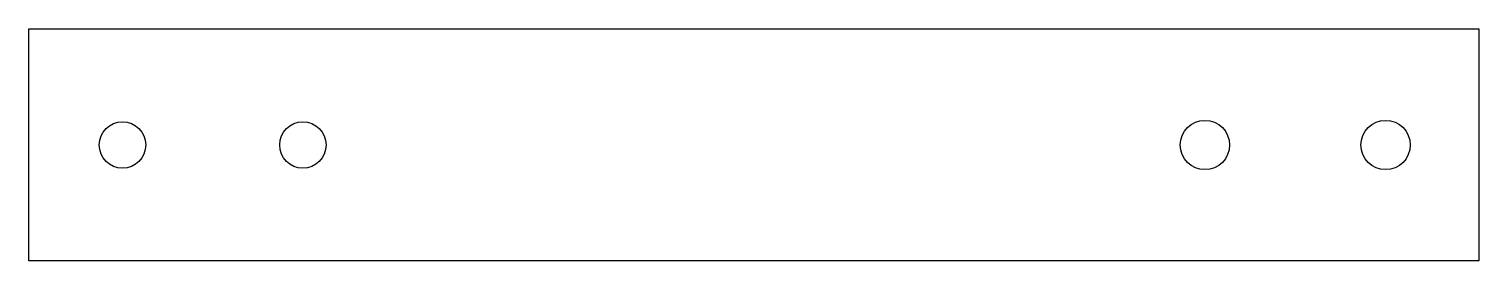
# Model space of a CAD drawing. Extents: x 73 to 173, y 1 to 17.
import ezdxf

# ---------------------------------------------------------------- set-up
doc = ezdxf.new("R2010")
doc.units = 0
doc.layers.get('0').update_dxf_attribs({"linetype": 'continuous'})

# ---------------------------------------------------------------- blocks, each defined once
blk = doc.blocks.new('EXTRUDE')
at = {"color": 7}
for p, q in [((73.45, 16.95), (173.45, 16.95)), ((73.45, 0.95), (73.45, 16.95)), ((173.45, 16.95), (173.45, 0.95)), ((173.45, 0.95), (73.45, 0.95))]:
    blk.add_line(p, q, dxfattribs=at)
for centre, radius in [((79.9, 8.95), 1.6), ((92.34, 8.95), 1.6), ((154.55, 8.95), 1.7), ((167.01, 8.95), 1.7)]:
    blk.add_circle(centre, radius, dxfattribs=at)

msp = doc.modelspace()

# ---------------------------------------------------------------- block references
at = {"color": 7}
msp.add_blockref('EXTRUDE', (0, 0), dxfattribs=at)

doc.saveas('drawing.dxf')
